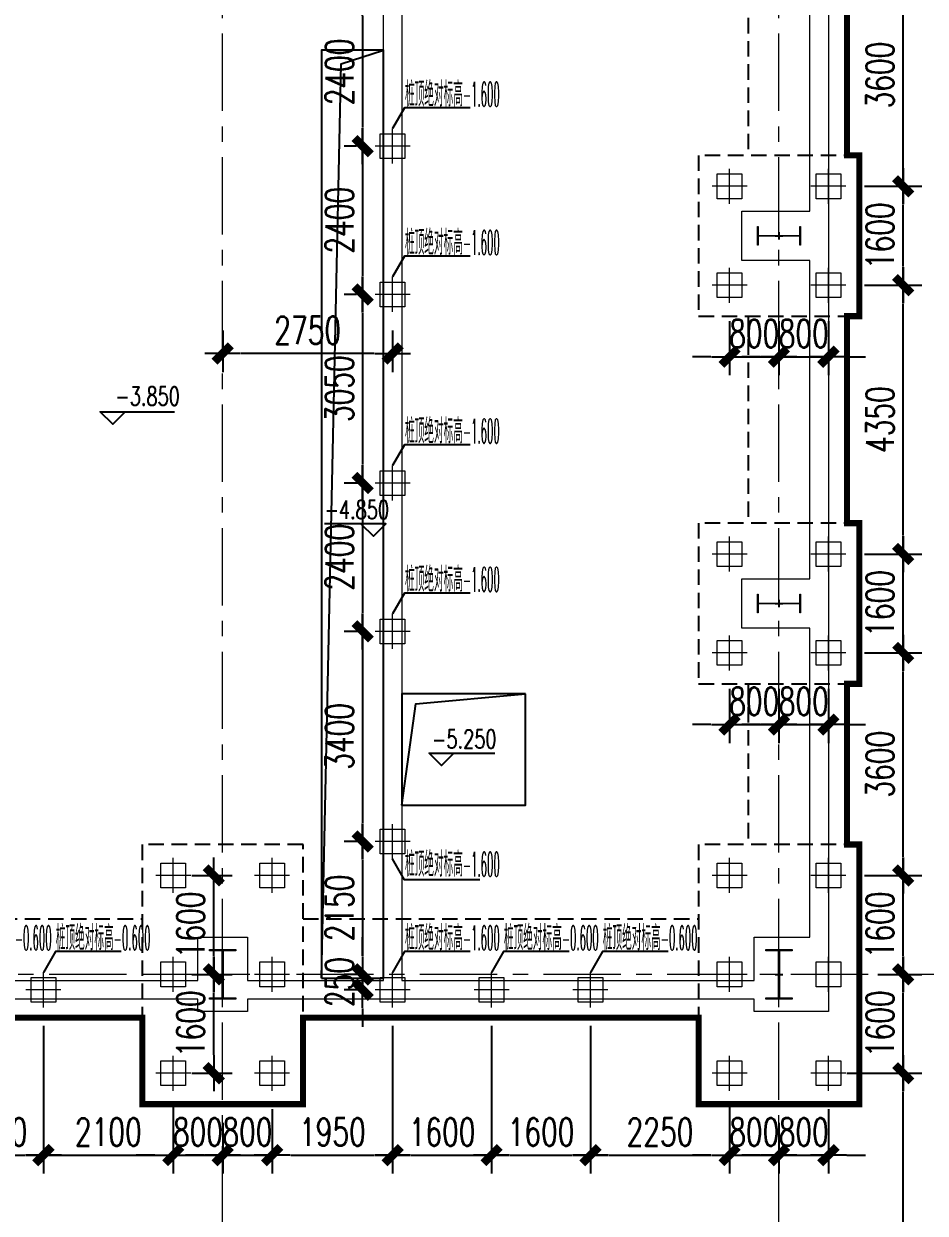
# Model space of a CAD drawing. Extents: x -1201378 to 2367219, y -619313 to 244905.
# Drawn here: x -695976 to -681393, y -205263 to -186019 of the extents above; entities that cross this region are included whole.
import ezdxf
from ezdxf.enums import TextEntityAlignment as Align

# ---------------------------------------------------------------- set-up
doc = ezdxf.new("R2010")
doc.units = 0
doc.header["$LTSCALE"] = 1000
doc.linetypes.add('CENTER', pattern=[2, 1.25, -0.25, 0.25, -0.25])
doc.linetypes.add('HIDDEN', pattern=[0.375, 0.25, -0.125])
doc.layers.get('0').update_dxf_attribs({"linetype": 'CONTINUOUS'})
doc.layers.get('Defpoints').update_dxf_attribs({"linetype": 'CONTINUOUS'})
for name, color, linetype in [('A-WINDOW', 140, 'CONTINUOUS'), ('S-BG', 131, 'CONTINUOUS'), ('S-CT1', 42, 'HIDDEN'), ('S-DIMZ', 115, 'CONTINUOUS'), ('S-DOTE1', 140, 'CENTER')]:
    doc.layers.add(name, color=color, linetype=linetype)
for name, color, linetype, lineweight in [('S-axis', 111, 'CONTINUOUS', 0), ('S-col', 2, 'CONTINUOUS', 0), ('S-ct', 2, 'CONTINUOUS', 0), ('S-dote', 5, 'CENTER', 0), ('S-zhuang', 1, 'CONTINUOUS', 0)]:
    doc.layers.add(name, color=color, linetype=linetype, lineweight=lineweight)
doc.styles.add('SS1', font='tj-romans1.shx', dxfattribs={"width": 0.7, "bigfont": 'tj-hztxt1.shx'})
doc.dimstyles.new('S-150-ARCHI', dxfattribs={"dimscale": 150, "dimtxt": 3, "dimasz": 2, "dimexe": 2, "dimexo": 2, "dimgap": 1, "dimtad": 1, "dimdec": 0, "dimzin": 0, "dimdsep": 46, "dimtxsty": 'SS1', "dimblk1": 'TT', "dimblk2": 'TT', "dimsah": 1, "dimcen": 1, "dimclrd": 256, "dimclre": 256, "dimclrt": 256, "dimadec": 0, "dimazin": 0, "dimtfac": 1, "dimtdec": 0, "dimtix": 1, "dimtmove": 2, "dimatfit": 0, "dimldrblk": 'TT', "dimfxl": 2, "dimtolj": 1, "dimtzin": 0, "dimarcsym": 0})

# ---------------------------------------------------------------- blocks, each defined once
blk = doc.blocks.new('w42343243')
at = {"layer": 'S-col'}
blk.add_lwpolyline([(-165069, 621020), (-164639, 621020), (-164639, 621002), (-164848, 621002), (-164848, 620238), (-164639, 620238), (-164639, 620220), (-165069, 620220), (-165069, 620238), (-164860, 620238), (-164860, 621002), (-165069, 621002)], close=True, dxfattribs=at)
blk = doc.blocks.new('42343')
at = {"layer": 'A-WINDOW'}
for p in [(27000, -17850), (36000, -17850)]:
    blk.add_blockref('w42343243', p, dxfattribs=at)
blk = doc.blocks.new('3#轴网')
at = {"layer": 'S-dote'}
for p, q in [((-92758.5, -363428.2), (-92758.5, -277944.2)), ((-83758.5, -363428.2), (-83758.5, -277944.2)), ((-78316.2, -301398.2), (-273210.6, -301398.2))]:
    blk.add_line(p, q, dxfattribs=at)
blk = doc.blocks.new('nt66')
at = {"layer": 'S-col'}
blk.add_lwpolyline([(-195790, 766820), (-195490, 766820), (-195490, 766808), (-195636, 766808), (-195636, 766132), (-195490, 766132), (-195490, 766120), (-195790, 766120), (-195790, 766132), (-195644, 766132), (-195644, 766808), (-195790, 766808)], close=True, dxfattribs=at)
blk = doc.blocks.new('FZ-400')
for p, q in [((0, -283), (0, 283)), ((-283, 0), (283, 0))]:
    blk.add_line(p, q)
blk.add_lwpolyline([(200, -200), (-200, -200), (-200, 200), (200, 200)], close=True)
blk = doc.blocks.new('TT')
blk.add_line((-0.969, 0), (0.969, 0))
at = {"const_width": 0.45}
blk.add_lwpolyline([(-0.442, -0.442), (0.442, 0.442)], dxfattribs=at)
blk = doc.blocks.new('*D1879')
at = {"layer": 'Defpoints', "color": 0, "transparency": 16777216}
for p in [(-697258, -201932), (-695658, -201932), (-695658, -204323)]:
    blk.add_point(p, dxfattribs=at)
at = {"layer": 'S-DIMZ', "lineweight": -2, "transparency": 16777216}
for p, q in [((-697258, -202232), (-697258, -204623)), ((-695658, -202232), (-695658, -204623)), ((-696958, -204323), (-695958, -204323))]:
    blk.add_line(p, q, dxfattribs=at)
at = {"layer": 'S-DIMZ', "lineweight": -2, "transparency": 16777216, "xscale": 300, "yscale": 300, "zscale": 300, "rotation": 180}
blk.add_blockref('TT', (-697258, -204323), dxfattribs=at)
at = {"layer": 'S-DIMZ', "lineweight": -2, "transparency": 16777216, "xscale": 300, "yscale": 300, "zscale": 300}
blk.add_blockref('TT', (-695658, -204323), dxfattribs=at)
at = {"layer": 'S-DIMZ', "transparency": 16777216, "insert": (-696458, -203948), "char_height": 450, "attachment_point": 5, "style": 'SS1'}
blk.add_mtext('\\A1;1600', dxfattribs=at)
blk = doc.blocks.new('*D1880')
at = {"layer": 'Defpoints', "color": 0, "transparency": 16777216}
for p in [(-695658, -201932), (-693558, -203198), (-693558, -204323)]:
    blk.add_point(p, dxfattribs=at)
at = {"layer": 'S-DIMZ', "lineweight": -2, "transparency": 16777216}
for p, q in [((-695658, -202232), (-695658, -204623)), ((-693558, -203498), (-693558, -204623)), ((-695358, -204323), (-693858, -204323))]:
    blk.add_line(p, q, dxfattribs=at)
at = {"layer": 'S-DIMZ', "lineweight": -2, "transparency": 16777216, "xscale": 300, "yscale": 300, "zscale": 300, "rotation": 180}
blk.add_blockref('TT', (-695658, -204323), dxfattribs=at)
at = {"layer": 'S-DIMZ', "lineweight": -2, "transparency": 16777216, "xscale": 300, "yscale": 300, "zscale": 300}
blk.add_blockref('TT', (-693558, -204323), dxfattribs=at)
at = {"layer": 'S-DIMZ', "transparency": 16777216, "insert": (-694608, -203948), "char_height": 450, "attachment_point": 5, "style": 'SS1'}
blk.add_mtext('\\A1;2100', dxfattribs=at)
blk = doc.blocks.new('*D1881')
at = {"layer": 'Defpoints', "color": 0, "transparency": 16777216}
for p in [(-693558, -203198), (-692758, -203498), (-692758, -204323)]:
    blk.add_point(p, dxfattribs=at)
at = {"layer": 'S-DIMZ', "lineweight": -2, "transparency": 16777216}
for p, q in [((-693558, -203498), (-693558, -204623)), ((-692758, -203798), (-692758, -204623)), ((-693858, -204323), (-694158, -204323)), ((-693558, -204323), (-692758, -204323)), ((-692458, -204323), (-692158, -204323))]:
    blk.add_line(p, q, dxfattribs=at)
at = {"layer": 'S-DIMZ', "lineweight": -2, "transparency": 16777216, "xscale": 300, "yscale": 300, "zscale": 300}
blk.add_blockref('TT', (-693558, -204323), dxfattribs=at)
at = {"layer": 'S-DIMZ', "lineweight": -2, "transparency": 16777216, "xscale": 300, "yscale": 300, "zscale": 300, "rotation": 180}
blk.add_blockref('TT', (-692758, -204323), dxfattribs=at)
at = {"layer": 'S-DIMZ', "transparency": 16777216, "insert": (-693158, -203948), "char_height": 450, "attachment_point": 5, "style": 'SS1'}
blk.add_mtext('\\A1;800', dxfattribs=at)
blk = doc.blocks.new('*D1882')
at = {"layer": 'Defpoints', "color": 0, "transparency": 16777216}
for p in [(-691958, -203281), (-692758, -203498), (-691958, -204323)]:
    blk.add_point(p, dxfattribs=at)
at = {"layer": 'S-DIMZ', "lineweight": -2, "transparency": 16777216}
for p, q in [((-691958, -203581), (-691958, -204623)), ((-692758, -203798), (-692758, -204623)), ((-693058, -204323), (-693358, -204323)), ((-692758, -204323), (-691958, -204323)), ((-691658, -204323), (-691358, -204323))]:
    blk.add_line(p, q, dxfattribs=at)
at = {"layer": 'S-DIMZ', "lineweight": -2, "transparency": 16777216, "xscale": 300, "yscale": 300, "zscale": 300}
blk.add_blockref('TT', (-692758, -204323), dxfattribs=at)
at = {"layer": 'S-DIMZ', "lineweight": -2, "transparency": 16777216, "xscale": 300, "yscale": 300, "zscale": 300, "rotation": 180}
blk.add_blockref('TT', (-691958, -204323), dxfattribs=at)
at = {"layer": 'S-DIMZ', "transparency": 16777216, "insert": (-692358, -203948), "char_height": 450, "attachment_point": 5, "style": 'SS1'}
blk.add_mtext('\\A1;800', dxfattribs=at)
blk = doc.blocks.new('*D1883')
at = {"layer": 'Defpoints', "color": 0, "transparency": 16777216}
for p in [(-690008, -201932), (-691958, -203281), (-690008, -204323)]:
    blk.add_point(p, dxfattribs=at)
at = {"layer": 'S-DIMZ', "lineweight": -2, "transparency": 16777216}
for p, q in [((-690008, -202232), (-690008, -204623)), ((-691958, -203581), (-691958, -204623)), ((-691658, -204323), (-690308, -204323))]:
    blk.add_line(p, q, dxfattribs=at)
at = {"layer": 'S-DIMZ', "lineweight": -2, "transparency": 16777216, "xscale": 300, "yscale": 300, "zscale": 300, "rotation": 180}
blk.add_blockref('TT', (-691958, -204323), dxfattribs=at)
at = {"layer": 'S-DIMZ', "lineweight": -2, "transparency": 16777216, "xscale": 300, "yscale": 300, "zscale": 300}
blk.add_blockref('TT', (-690008, -204323), dxfattribs=at)
at = {"layer": 'S-DIMZ', "transparency": 16777216, "insert": (-690983, -203948), "char_height": 450, "attachment_point": 5, "style": 'SS1'}
blk.add_mtext('\\A1;1950', dxfattribs=at)
blk = doc.blocks.new('*D1884')
at = {"layer": 'Defpoints', "color": 0, "transparency": 16777216}
for p in [(-690008, -201932), (-688408, -201932), (-688408, -204323)]:
    blk.add_point(p, dxfattribs=at)
at = {"layer": 'S-DIMZ', "lineweight": -2, "transparency": 16777216}
for p, q in [((-690008, -202232), (-690008, -204623)), ((-688408, -202232), (-688408, -204623)), ((-689708, -204323), (-688708, -204323))]:
    blk.add_line(p, q, dxfattribs=at)
at = {"layer": 'S-DIMZ', "lineweight": -2, "transparency": 16777216, "xscale": 300, "yscale": 300, "zscale": 300, "rotation": 180}
blk.add_blockref('TT', (-690008, -204323), dxfattribs=at)
at = {"layer": 'S-DIMZ', "lineweight": -2, "transparency": 16777216, "xscale": 300, "yscale": 300, "zscale": 300}
blk.add_blockref('TT', (-688408, -204323), dxfattribs=at)
at = {"layer": 'S-DIMZ', "transparency": 16777216, "insert": (-689208, -203948), "char_height": 450, "attachment_point": 5, "style": 'SS1'}
blk.add_mtext('\\A1;1600', dxfattribs=at)
blk = doc.blocks.new('*D1885')
at = {"layer": 'Defpoints', "color": 0, "transparency": 16777216}
for p in [(-688408, -201932), (-686808, -201932), (-686808, -204323)]:
    blk.add_point(p, dxfattribs=at)
at = {"layer": 'S-DIMZ', "lineweight": -2, "transparency": 16777216}
for p, q in [((-688408, -202232), (-688408, -204623)), ((-686808, -202232), (-686808, -204623)), ((-688108, -204323), (-687108, -204323))]:
    blk.add_line(p, q, dxfattribs=at)
at = {"layer": 'S-DIMZ', "lineweight": -2, "transparency": 16777216, "xscale": 300, "yscale": 300, "zscale": 300, "rotation": 180}
blk.add_blockref('TT', (-688408, -204323), dxfattribs=at)
at = {"layer": 'S-DIMZ', "lineweight": -2, "transparency": 16777216, "xscale": 300, "yscale": 300, "zscale": 300}
blk.add_blockref('TT', (-686808, -204323), dxfattribs=at)
at = {"layer": 'S-DIMZ', "transparency": 16777216, "insert": (-687608, -203948), "char_height": 450, "attachment_point": 5, "style": 'SS1'}
blk.add_mtext('\\A1;1600', dxfattribs=at)
blk = doc.blocks.new('*D1886')
at = {"layer": 'Defpoints', "color": 0, "transparency": 16777216}
for p in [(-686808, -201932), (-684558, -203198), (-684558, -204323)]:
    blk.add_point(p, dxfattribs=at)
at = {"layer": 'S-DIMZ', "lineweight": -2, "transparency": 16777216}
for p, q in [((-686808, -202232), (-686808, -204623)), ((-684558, -203498), (-684558, -204623)), ((-686508, -204323), (-684858, -204323))]:
    blk.add_line(p, q, dxfattribs=at)
at = {"layer": 'S-DIMZ', "lineweight": -2, "transparency": 16777216, "xscale": 300, "yscale": 300, "zscale": 300, "rotation": 180}
blk.add_blockref('TT', (-686808, -204323), dxfattribs=at)
at = {"layer": 'S-DIMZ', "lineweight": -2, "transparency": 16777216, "xscale": 300, "yscale": 300, "zscale": 300}
blk.add_blockref('TT', (-684558, -204323), dxfattribs=at)
at = {"layer": 'S-DIMZ', "transparency": 16777216, "insert": (-685683, -203948), "char_height": 450, "attachment_point": 5, "style": 'SS1'}
blk.add_mtext('\\A1;2250', dxfattribs=at)
blk = doc.blocks.new('*D1887')
at = {"layer": 'Defpoints', "color": 0, "transparency": 16777216}
for p in [(-684558, -203198), (-683758, -203498), (-683758, -204323)]:
    blk.add_point(p, dxfattribs=at)
at = {"layer": 'S-DIMZ', "lineweight": -2, "transparency": 16777216}
for p, q in [((-684558, -203498), (-684558, -204623)), ((-683758, -203798), (-683758, -204623)), ((-684858, -204323), (-685158, -204323)), ((-684558, -204323), (-683758, -204323)), ((-683458, -204323), (-683158, -204323))]:
    blk.add_line(p, q, dxfattribs=at)
at = {"layer": 'S-DIMZ', "lineweight": -2, "transparency": 16777216, "xscale": 300, "yscale": 300, "zscale": 300}
blk.add_blockref('TT', (-684558, -204323), dxfattribs=at)
at = {"layer": 'S-DIMZ', "lineweight": -2, "transparency": 16777216, "xscale": 300, "yscale": 300, "zscale": 300, "rotation": 180}
blk.add_blockref('TT', (-683758, -204323), dxfattribs=at)
at = {"layer": 'S-DIMZ', "transparency": 16777216, "insert": (-684158, -203948), "char_height": 450, "attachment_point": 5, "style": 'SS1'}
blk.add_mtext('\\A1;800', dxfattribs=at)
blk = doc.blocks.new('*D1888')
at = {"layer": 'Defpoints', "color": 0, "transparency": 16777216}
for p in [(-682958, -203281), (-683758, -203498), (-682958, -204323)]:
    blk.add_point(p, dxfattribs=at)
at = {"layer": 'S-DIMZ', "lineweight": -2, "transparency": 16777216}
for p, q in [((-682958, -203581), (-682958, -204623)), ((-683758, -203798), (-683758, -204623)), ((-684058, -204323), (-684358, -204323)), ((-683758, -204323), (-682958, -204323)), ((-682658, -204323), (-682358, -204323))]:
    blk.add_line(p, q, dxfattribs=at)
at = {"layer": 'S-DIMZ', "lineweight": -2, "transparency": 16777216, "xscale": 300, "yscale": 300, "zscale": 300}
blk.add_blockref('TT', (-683758, -204323), dxfattribs=at)
at = {"layer": 'S-DIMZ', "lineweight": -2, "transparency": 16777216, "xscale": 300, "yscale": 300, "zscale": 300, "rotation": 180}
blk.add_blockref('TT', (-682958, -204323), dxfattribs=at)
at = {"layer": 'S-DIMZ', "transparency": 16777216, "insert": (-683358, -203948), "char_height": 450, "attachment_point": 5, "style": 'SS1'}
blk.add_mtext('\\A1;800', dxfattribs=at)
blk = doc.blocks.new('*D1914')
at = {"layer": 'Defpoints', "color": 0, "transparency": 16777216}
for p in [(-682958, -202998), (-681749, -202998), (-682958, -209898)]:
    blk.add_point(p, dxfattribs=at)
at = {"layer": 'S-DIMZ', "lineweight": -2, "transparency": 16777216}
for p, q in [((-682658, -202998), (-681449, -202998)), ((-681749, -209598), (-681749, -203298)), ((-682658, -209898), (-681449, -209898))]:
    blk.add_line(p, q, dxfattribs=at)
at = {"layer": 'S-DIMZ', "lineweight": -2, "transparency": 16777216, "xscale": 300, "yscale": 300, "zscale": 300}
for p, rotation in [((-681749, -202998), 90), ((-681749, -209898), 270)]:
    blk.add_blockref('TT', p, dxfattribs=dict(at, rotation=rotation))
at = {"layer": 'S-DIMZ', "transparency": 16777216, "insert": (-682124, -206448), "char_height": 450, "attachment_point": 5, "rotation": 90, "style": 'SS1'}
blk.add_mtext('\\A1;6900', dxfattribs=at)
blk = doc.blocks.new('*D1915')
at = {"layer": 'Defpoints', "color": 0, "transparency": 16777216}
for p in [(-682458, -201398), (-681749, -201398), (-682958, -202998)]:
    blk.add_point(p, dxfattribs=at)
at = {"layer": 'S-DIMZ', "lineweight": -2, "transparency": 16777216}
for p, q in [((-682158, -201398), (-681449, -201398)), ((-681749, -202698), (-681749, -201698)), ((-682658, -202998), (-681449, -202998))]:
    blk.add_line(p, q, dxfattribs=at)
at = {"layer": 'S-DIMZ', "lineweight": -2, "transparency": 16777216, "xscale": 300, "yscale": 300, "zscale": 300}
for p, rotation in [((-681749, -201398), 90), ((-681749, -202998), 270)]:
    blk.add_blockref('TT', p, dxfattribs=dict(at, rotation=rotation))
at = {"layer": 'S-DIMZ', "transparency": 16777216, "insert": (-682124, -202198), "char_height": 450, "attachment_point": 5, "rotation": 90, "style": 'SS1'}
blk.add_mtext('\\A1;1600', dxfattribs=at)
blk = doc.blocks.new('*D1916')
at = {"layer": 'Defpoints', "color": 0, "transparency": 16777216}
for p in [(-682676, -199798), (-681749, -199798), (-682458, -201398)]:
    blk.add_point(p, dxfattribs=at)
at = {"layer": 'S-DIMZ', "lineweight": -2, "transparency": 16777216}
for p, q in [((-682376, -199798), (-681449, -199798)), ((-681749, -201098), (-681749, -200098)), ((-682158, -201398), (-681449, -201398))]:
    blk.add_line(p, q, dxfattribs=at)
at = {"layer": 'S-DIMZ', "lineweight": -2, "transparency": 16777216, "xscale": 300, "yscale": 300, "zscale": 300}
for p, rotation in [((-681749, -199798), 90), ((-681749, -201398), 270)]:
    blk.add_blockref('TT', p, dxfattribs=dict(at, rotation=rotation))
at = {"layer": 'S-DIMZ', "transparency": 16777216, "insert": (-682124, -200598), "char_height": 450, "attachment_point": 5, "rotation": 90, "style": 'SS1'}
blk.add_mtext('\\A1;1600', dxfattribs=at)
blk = doc.blocks.new('*D1917')
at = {"layer": 'Defpoints', "color": 0, "transparency": 16777216}
for p in [(-682675, -196198), (-681749, -196198), (-682676, -199798)]:
    blk.add_point(p, dxfattribs=at)
at = {"layer": 'S-DIMZ', "lineweight": -2, "transparency": 16777216}
for p, q in [((-682375, -196198), (-681449, -196198)), ((-681749, -199498), (-681749, -196498)), ((-682376, -199798), (-681449, -199798))]:
    blk.add_line(p, q, dxfattribs=at)
at = {"layer": 'S-DIMZ', "lineweight": -2, "transparency": 16777216, "xscale": 300, "yscale": 300, "zscale": 300}
for p, rotation in [((-681749, -196198), 90), ((-681749, -199798), 270)]:
    blk.add_blockref('TT', p, dxfattribs=dict(at, rotation=rotation))
at = {"layer": 'S-DIMZ', "transparency": 16777216, "insert": (-682124, -197998), "char_height": 450, "attachment_point": 5, "rotation": 90, "style": 'SS1'}
blk.add_mtext('\\A1;3600', dxfattribs=at)
blk = doc.blocks.new('*D1918')
at = {"layer": 'Defpoints', "color": 0, "transparency": 16777216}
for p in [(-682675, -194598), (-681749, -194598), (-682675, -196198)]:
    blk.add_point(p, dxfattribs=at)
at = {"layer": 'S-DIMZ', "lineweight": -2, "transparency": 16777216}
for p, q in [((-682375, -194598), (-681449, -194598)), ((-681749, -195898), (-681749, -194898)), ((-682375, -196198), (-681449, -196198))]:
    blk.add_line(p, q, dxfattribs=at)
at = {"layer": 'S-DIMZ', "lineweight": -2, "transparency": 16777216, "xscale": 300, "yscale": 300, "zscale": 300}
for p, rotation in [((-681749, -194598), 90), ((-681749, -196198), 270)]:
    blk.add_blockref('TT', p, dxfattribs=dict(at, rotation=rotation))
at = {"layer": 'S-DIMZ', "transparency": 16777216, "insert": (-682124, -195398), "char_height": 450, "attachment_point": 5, "rotation": 90, "style": 'SS1'}
blk.add_mtext('\\A1;1600', dxfattribs=at)
blk = doc.blocks.new('*D1919')
at = {"layer": 'Defpoints', "color": 0, "transparency": 16777216}
for p in [(-682675, -190248), (-681749, -190248), (-682675, -194598)]:
    blk.add_point(p, dxfattribs=at)
at = {"layer": 'S-DIMZ', "lineweight": -2, "transparency": 16777216}
for p, q in [((-682375, -190248), (-681449, -190248)), ((-681749, -194298), (-681749, -190548)), ((-682375, -194598), (-681449, -194598))]:
    blk.add_line(p, q, dxfattribs=at)
at = {"layer": 'S-DIMZ', "lineweight": -2, "transparency": 16777216, "xscale": 300, "yscale": 300, "zscale": 300}
for p, rotation in [((-681749, -190248), 90), ((-681749, -194598), 270)]:
    blk.add_blockref('TT', p, dxfattribs=dict(at, rotation=rotation))
at = {"layer": 'S-DIMZ', "transparency": 16777216, "insert": (-682124, -192423), "char_height": 450, "attachment_point": 5, "rotation": 90, "style": 'SS1'}
blk.add_mtext('\\A1;4350', dxfattribs=at)
blk = doc.blocks.new('*D1920')
at = {"layer": 'Defpoints', "color": 0, "transparency": 16777216}
for p in [(-682675, -188648), (-681749, -188648), (-682675, -190248)]:
    blk.add_point(p, dxfattribs=at)
at = {"layer": 'S-DIMZ', "lineweight": -2, "transparency": 16777216}
for p, q in [((-682375, -188648), (-681449, -188648)), ((-681749, -189948), (-681749, -188948)), ((-682375, -190248), (-681449, -190248))]:
    blk.add_line(p, q, dxfattribs=at)
at = {"layer": 'S-DIMZ', "lineweight": -2, "transparency": 16777216, "xscale": 300, "yscale": 300, "zscale": 300}
for p, rotation in [((-681749, -188648), 90), ((-681749, -190248), 270)]:
    blk.add_blockref('TT', p, dxfattribs=dict(at, rotation=rotation))
at = {"layer": 'S-DIMZ', "transparency": 16777216, "insert": (-682124, -189448), "char_height": 450, "attachment_point": 5, "rotation": 90, "style": 'SS1'}
blk.add_mtext('\\A1;1600', dxfattribs=at)
blk = doc.blocks.new('*D1921')
at = {"layer": 'Defpoints', "color": 0, "transparency": 16777216}
for p in [(-682675, -185048), (-681749, -185048), (-682675, -188648)]:
    blk.add_point(p, dxfattribs=at)
at = {"layer": 'S-DIMZ', "lineweight": -2, "transparency": 16777216}
for p, q in [((-682375, -185048), (-681449, -185048)), ((-681749, -188348), (-681749, -185348)), ((-682375, -188648), (-681449, -188648))]:
    blk.add_line(p, q, dxfattribs=at)
at = {"layer": 'S-DIMZ', "lineweight": -2, "transparency": 16777216, "xscale": 300, "yscale": 300, "zscale": 300}
for p, rotation in [((-681749, -185048), 90), ((-681749, -188648), 270)]:
    blk.add_blockref('TT', p, dxfattribs=dict(at, rotation=rotation))
at = {"layer": 'S-DIMZ', "transparency": 16777216, "insert": (-682124, -186848), "char_height": 450, "attachment_point": 5, "rotation": 90, "style": 'SS1'}
blk.add_mtext('\\A1;3600', dxfattribs=at)
blk = doc.blocks.new('*D1926')
at = {"layer": 'Defpoints', "color": 0, "transparency": 16777216}
for p in [(-690291, -185598), (-690494, -187998), (-690291, -187998)]:
    blk.add_point(p, dxfattribs=at)
at = {"layer": 'S-DIMZ', "lineweight": -2, "transparency": 16777216}
for p, q in [((-690591, -185598), (-690794, -185598)), ((-690494, -185898), (-690494, -187698)), ((-690591, -187998), (-690794, -187998))]:
    blk.add_line(p, q, dxfattribs=at)
at = {"layer": 'S-DIMZ', "lineweight": -2, "transparency": 16777216, "xscale": 300, "yscale": 300, "zscale": 300}
for p, rotation in [((-690494, -185598), 90), ((-690494, -187998), 270)]:
    blk.add_blockref('TT', p, dxfattribs=dict(at, rotation=rotation))
at = {"layer": 'S-DIMZ', "transparency": 16777216, "insert": (-690869, -186798), "char_height": 450, "attachment_point": 5, "rotation": 90, "style": 'SS1'}
blk.add_mtext('\\A1;2400', dxfattribs=at)
blk = doc.blocks.new('*D1927')
at = {"layer": 'Defpoints', "color": 0, "transparency": 16777216}
for p in [(-690291, -187998), (-690494, -190398), (-690291, -190398)]:
    blk.add_point(p, dxfattribs=at)
at = {"layer": 'S-DIMZ', "lineweight": -2, "transparency": 16777216}
for p, q in [((-690591, -187998), (-690794, -187998)), ((-690494, -188298), (-690494, -190098)), ((-690591, -190398), (-690794, -190398))]:
    blk.add_line(p, q, dxfattribs=at)
at = {"layer": 'S-DIMZ', "lineweight": -2, "transparency": 16777216, "xscale": 300, "yscale": 300, "zscale": 300}
for p, rotation in [((-690494, -187998), 90), ((-690494, -190398), 270)]:
    blk.add_blockref('TT', p, dxfattribs=dict(at, rotation=rotation))
at = {"layer": 'S-DIMZ', "transparency": 16777216, "insert": (-690869, -189198), "char_height": 450, "attachment_point": 5, "rotation": 90, "style": 'SS1'}
blk.add_mtext('\\A1;2400', dxfattribs=at)
blk = doc.blocks.new('*D1928')
at = {"layer": 'Defpoints', "color": 0, "transparency": 16777216}
for p in [(-690291, -190399), (-690494, -193449), (-690208, -193449)]:
    blk.add_point(p, dxfattribs=at)
at = {"layer": 'S-DIMZ', "lineweight": -2, "transparency": 16777216}
for p, q in [((-690591, -190399), (-690794, -190399)), ((-690494, -190699), (-690494, -193149)), ((-690508, -193449), (-690794, -193449))]:
    blk.add_line(p, q, dxfattribs=at)
at = {"layer": 'S-DIMZ', "lineweight": -2, "transparency": 16777216, "xscale": 300, "yscale": 300, "zscale": 300}
for p, rotation in [((-690494, -190399), 90), ((-690494, -193449), 270)]:
    blk.add_blockref('TT', p, dxfattribs=dict(at, rotation=rotation))
at = {"layer": 'S-DIMZ', "transparency": 16777216, "insert": (-690869, -191924), "char_height": 450, "attachment_point": 5, "rotation": 90, "style": 'SS1'}
blk.add_mtext('\\A1;3050', dxfattribs=at)
blk = doc.blocks.new('*D1929')
at = {"layer": 'Defpoints', "color": 0, "transparency": 16777216}
for p in [(-690208, -193449), (-690494, -195849), (-690158, -195849)]:
    blk.add_point(p, dxfattribs=at)
at = {"layer": 'S-DIMZ', "lineweight": -2, "transparency": 16777216}
for p, q in [((-690508, -193449), (-690794, -193449)), ((-690494, -193749), (-690494, -195549)), ((-690458, -195849), (-690794, -195849))]:
    blk.add_line(p, q, dxfattribs=at)
at = {"layer": 'S-DIMZ', "lineweight": -2, "transparency": 16777216, "xscale": 300, "yscale": 300, "zscale": 300}
for p, rotation in [((-690494, -193449), 90), ((-690494, -195849), 270)]:
    blk.add_blockref('TT', p, dxfattribs=dict(at, rotation=rotation))
at = {"layer": 'S-DIMZ', "transparency": 16777216, "insert": (-690869, -194649), "char_height": 450, "attachment_point": 5, "rotation": 90, "style": 'SS1'}
blk.add_mtext('\\A1;2400', dxfattribs=at)
blk = doc.blocks.new('*D1930')
at = {"layer": 'Defpoints', "color": 0, "transparency": 16777216}
for p in [(-690158, -195849), (-690494, -199249), (-690158, -199249)]:
    blk.add_point(p, dxfattribs=at)
at = {"layer": 'S-DIMZ', "lineweight": -2, "transparency": 16777216}
for p, q in [((-690458, -195849), (-690794, -195849)), ((-690494, -196149), (-690494, -198949)), ((-690458, -199249), (-690794, -199249))]:
    blk.add_line(p, q, dxfattribs=at)
at = {"layer": 'S-DIMZ', "lineweight": -2, "transparency": 16777216, "xscale": 300, "yscale": 300, "zscale": 300}
for p, rotation in [((-690494, -195849), 90), ((-690494, -199249), 270)]:
    blk.add_blockref('TT', p, dxfattribs=dict(at, rotation=rotation))
at = {"layer": 'S-DIMZ', "transparency": 16777216, "insert": (-690869, -197549), "char_height": 450, "attachment_point": 5, "rotation": 90, "style": 'SS1'}
blk.add_mtext('\\A1;3400', dxfattribs=at)
blk = doc.blocks.new('*D1931')
at = {"layer": 'Defpoints', "color": 0, "transparency": 16777216}
for p in [(-690158, -199249), (-690494, -201399), (-690158, -201399)]:
    blk.add_point(p, dxfattribs=at)
at = {"layer": 'S-DIMZ', "lineweight": -2, "transparency": 16777216}
for p, q in [((-690458, -199249), (-690794, -199249)), ((-690494, -199549), (-690494, -201099)), ((-690458, -201399), (-690794, -201399))]:
    blk.add_line(p, q, dxfattribs=at)
at = {"layer": 'S-DIMZ', "lineweight": -2, "transparency": 16777216, "xscale": 300, "yscale": 300, "zscale": 300}
for p, rotation in [((-690494, -199249), 90), ((-690494, -201399), 270)]:
    blk.add_blockref('TT', p, dxfattribs=dict(at, rotation=rotation))
at = {"layer": 'S-DIMZ', "transparency": 16777216, "insert": (-690869, -200324), "char_height": 450, "attachment_point": 5, "rotation": 90, "style": 'SS1'}
blk.add_mtext('\\A1;2150', dxfattribs=at)
blk = doc.blocks.new('*D1932')
at = {"layer": 'Defpoints', "color": 0, "transparency": 16777216}
for p in [(-690158, -201399), (-690494, -201649), (-690158, -201649)]:
    blk.add_point(p, dxfattribs=at)
at = {"layer": 'S-DIMZ', "lineweight": -2, "transparency": 16777216}
for p, q in [((-690494, -201099), (-690494, -200799)), ((-690458, -201399), (-690794, -201399)), ((-690494, -201399), (-690494, -201649)), ((-690458, -201649), (-690794, -201649)), ((-690494, -201949), (-690494, -202249))]:
    blk.add_line(p, q, dxfattribs=at)
at = {"layer": 'S-DIMZ', "lineweight": -2, "transparency": 16777216, "xscale": 300, "yscale": 300, "zscale": 300}
for p, rotation in [((-690494, -201399), 270), ((-690494, -201649), 90)]:
    blk.add_blockref('TT', p, dxfattribs=dict(at, rotation=rotation))
at = {"layer": 'S-DIMZ', "transparency": 16777216, "insert": (-690869, -201524), "char_height": 450, "attachment_point": 5, "rotation": 90, "style": 'SS1'}
blk.add_mtext('\\A1;250', dxfattribs=at)
blk = doc.blocks.new('*D1933')
at = {"layer": 'Defpoints', "color": 0, "transparency": 16777216}
for p in [(-692758, -190681), (-690008, -190681), (-692758, -191354)]:
    blk.add_point(p, dxfattribs=at)
at = {"layer": 'S-DIMZ', "lineweight": -2, "transparency": 16777216}
for p, q in [((-692758, -190981), (-692758, -191654)), ((-690008, -190981), (-690008, -191654)), ((-690308, -191354), (-692458, -191354))]:
    blk.add_line(p, q, dxfattribs=at)
at = {"layer": 'S-DIMZ', "lineweight": -2, "transparency": 16777216, "xscale": 300, "yscale": 300, "zscale": 300, "rotation": 180}
blk.add_blockref('TT', (-692758, -191354), dxfattribs=at)
at = {"layer": 'S-DIMZ', "lineweight": -2, "transparency": 16777216, "xscale": 300, "yscale": 300, "zscale": 300}
blk.add_blockref('TT', (-690008, -191354), dxfattribs=at)
at = {"layer": 'S-DIMZ', "transparency": 16777216, "insert": (-691383, -190979), "char_height": 450, "attachment_point": 5, "style": 'SS1'}
blk.add_mtext('\\A1;2750', dxfattribs=at)
blk = doc.blocks.new('*D1934')
at = {"layer": 'Defpoints', "color": 0, "transparency": 16777216}
for p in [(-693558, -201398), (-692902, -201398), (-693558, -202998)]:
    blk.add_point(p, dxfattribs=at)
at = {"layer": 'S-DIMZ', "lineweight": -2, "transparency": 16777216}
for p, q in [((-693258, -201398), (-692602, -201398)), ((-692902, -202698), (-692902, -201698)), ((-693258, -202998), (-692602, -202998))]:
    blk.add_line(p, q, dxfattribs=at)
at = {"layer": 'S-DIMZ', "lineweight": -2, "transparency": 16777216, "xscale": 300, "yscale": 300, "zscale": 300}
for p, rotation in [((-692902, -201398), 90), ((-692902, -202998), 270)]:
    blk.add_blockref('TT', p, dxfattribs=dict(at, rotation=rotation))
at = {"layer": 'S-DIMZ', "transparency": 16777216, "insert": (-693277, -202198), "char_height": 450, "attachment_point": 5, "rotation": 90, "style": 'SS1'}
blk.add_mtext('\\A1;1600', dxfattribs=at)
blk = doc.blocks.new('*D1935')
at = {"layer": 'Defpoints', "color": 0, "transparency": 16777216}
for p in [(-693558, -199798), (-692902, -199798), (-693558, -201398)]:
    blk.add_point(p, dxfattribs=at)
at = {"layer": 'S-DIMZ', "lineweight": -2, "transparency": 16777216}
for p, q in [((-693258, -199798), (-692602, -199798)), ((-692902, -201098), (-692902, -200098)), ((-693258, -201398), (-692602, -201398))]:
    blk.add_line(p, q, dxfattribs=at)
at = {"layer": 'S-DIMZ', "lineweight": -2, "transparency": 16777216, "xscale": 300, "yscale": 300, "zscale": 300}
for p, rotation in [((-692902, -199798), 90), ((-692902, -201398), 270)]:
    blk.add_blockref('TT', p, dxfattribs=dict(at, rotation=rotation))
at = {"layer": 'S-DIMZ', "transparency": 16777216, "insert": (-693277, -200598), "char_height": 450, "attachment_point": 5, "rotation": 90, "style": 'SS1'}
blk.add_mtext('\\A1;1600', dxfattribs=at)
blk = doc.blocks.new('*D1938')
at = {"layer": 'Defpoints', "color": 0, "transparency": 16777216}
for p in [(-684558, -190531), (-683758, -190531), (-683758, -191406)]:
    blk.add_point(p, dxfattribs=at)
at = {"layer": 'S-DIMZ', "lineweight": -2, "transparency": 16777216}
for p, q in [((-684558, -190831), (-684558, -191706)), ((-683758, -190831), (-683758, -191706)), ((-684858, -191406), (-685158, -191406)), ((-684558, -191406), (-683758, -191406)), ((-683458, -191406), (-683158, -191406))]:
    blk.add_line(p, q, dxfattribs=at)
at = {"layer": 'S-DIMZ', "lineweight": -2, "transparency": 16777216, "xscale": 300, "yscale": 300, "zscale": 300}
blk.add_blockref('TT', (-684558, -191406), dxfattribs=at)
at = {"layer": 'S-DIMZ', "lineweight": -2, "transparency": 16777216, "xscale": 300, "yscale": 300, "zscale": 300, "rotation": 180}
blk.add_blockref('TT', (-683758, -191406), dxfattribs=at)
at = {"layer": 'S-DIMZ', "transparency": 16777216, "insert": (-684158, -191031), "char_height": 450, "attachment_point": 5, "style": 'SS1'}
blk.add_mtext('\\A1;800', dxfattribs=at)
blk = doc.blocks.new('*D1939')
at = {"layer": 'Defpoints', "color": 0, "transparency": 16777216}
for p in [(-683758, -190531), (-682958, -190531), (-682958, -191406)]:
    blk.add_point(p, dxfattribs=at)
at = {"layer": 'S-DIMZ', "lineweight": -2, "transparency": 16777216}
for p, q in [((-683758, -190831), (-683758, -191706)), ((-682958, -190831), (-682958, -191706)), ((-684058, -191406), (-684358, -191406)), ((-683758, -191406), (-682958, -191406)), ((-682658, -191406), (-682358, -191406))]:
    blk.add_line(p, q, dxfattribs=at)
at = {"layer": 'S-DIMZ', "lineweight": -2, "transparency": 16777216, "xscale": 300, "yscale": 300, "zscale": 300}
blk.add_blockref('TT', (-683758, -191406), dxfattribs=at)
at = {"layer": 'S-DIMZ', "lineweight": -2, "transparency": 16777216, "xscale": 300, "yscale": 300, "zscale": 300, "rotation": 180}
blk.add_blockref('TT', (-682958, -191406), dxfattribs=at)
at = {"layer": 'S-DIMZ', "transparency": 16777216, "insert": (-683358, -191031), "char_height": 450, "attachment_point": 5, "style": 'SS1'}
blk.add_mtext('\\A1;800', dxfattribs=at)
blk = doc.blocks.new('*D1940')
at = {"layer": 'Defpoints', "color": 0, "transparency": 16777216}
for p in [(-684558, -196481), (-683758, -196481), (-683758, -197356)]:
    blk.add_point(p, dxfattribs=at)
at = {"layer": 'S-DIMZ', "lineweight": -2, "transparency": 16777216}
for p, q in [((-684558, -196781), (-684558, -197656)), ((-683758, -196781), (-683758, -197656)), ((-684858, -197356), (-685158, -197356)), ((-684558, -197356), (-683758, -197356)), ((-683458, -197356), (-683158, -197356))]:
    blk.add_line(p, q, dxfattribs=at)
at = {"layer": 'S-DIMZ', "lineweight": -2, "transparency": 16777216, "xscale": 300, "yscale": 300, "zscale": 300}
blk.add_blockref('TT', (-684558, -197356), dxfattribs=at)
at = {"layer": 'S-DIMZ', "lineweight": -2, "transparency": 16777216, "xscale": 300, "yscale": 300, "zscale": 300, "rotation": 180}
blk.add_blockref('TT', (-683758, -197356), dxfattribs=at)
at = {"layer": 'S-DIMZ', "transparency": 16777216, "insert": (-684158, -196981), "char_height": 450, "attachment_point": 5, "style": 'SS1'}
blk.add_mtext('\\A1;800', dxfattribs=at)
blk = doc.blocks.new('*D1941')
at = {"layer": 'Defpoints', "color": 0, "transparency": 16777216}
for p in [(-683758, -196481), (-682958, -196481), (-682958, -197356)]:
    blk.add_point(p, dxfattribs=at)
at = {"layer": 'S-DIMZ', "lineweight": -2, "transparency": 16777216}
for p, q in [((-683758, -196781), (-683758, -197656)), ((-682958, -196781), (-682958, -197656)), ((-684058, -197356), (-684358, -197356)), ((-683758, -197356), (-682958, -197356)), ((-682658, -197356), (-682358, -197356))]:
    blk.add_line(p, q, dxfattribs=at)
at = {"layer": 'S-DIMZ', "lineweight": -2, "transparency": 16777216, "xscale": 300, "yscale": 300, "zscale": 300}
blk.add_blockref('TT', (-683758, -197356), dxfattribs=at)
at = {"layer": 'S-DIMZ', "lineweight": -2, "transparency": 16777216, "xscale": 300, "yscale": 300, "zscale": 300, "rotation": 180}
blk.add_blockref('TT', (-682958, -197356), dxfattribs=at)
at = {"layer": 'S-DIMZ', "transparency": 16777216, "insert": (-683358, -196981), "char_height": 450, "attachment_point": 5, "style": 'SS1'}
blk.add_mtext('\\A1;800', dxfattribs=at)

msp = doc.modelspace()

# ---------------------------------------------------------------- linework, layer by layer
at = {"layer": 'S-BG'}
for points in [[(-691158.5, -201459.1), (-690158.5, -201459.1), (-690158.5, -186448.2), (-691158.5, -186448.2)], [(-687858.5, -196859.1), (-689858.5, -196859.1), (-689858.5, -198659.1), (-687858.5, -198659.1)]]:
    msp.add_lwpolyline(points, close=True, dxfattribs=at)
for points in [[(-691158.5, -201459.1), (-690840.5, -186665.9), (-690158.5, -186448.2)], [(-688752, -187378.6), (-689814.1, -187378.6), (-690008.5, -187715.4)], [(-688752, -189778.6), (-689814.1, -189778.6), (-690008.5, -190115.4)], [(-694337.6, -192298.2), (-694537.6, -192498.2), (-694737.6, -192298.2), (-693537.6, -192298.2)], [(-688752, -192829.3), (-689814.1, -192829.3), (-690008.5, -193166.2)], [(-690520.3, -194109.6), (-690320.3, -194309.6), (-690120.3, -194109.6), (-691109, -194109.6)], [(-688752, -195229.3), (-689814.1, -195229.3), (-690008.5, -195566.2)], [(-689858.5, -198659.1), (-689634.3, -197019.1), (-687858.5, -196859.1)], [(-689017, -197821.1), (-689217, -198021.1), (-689417, -197821.1), (-688356.8, -197821.1)], [(-688596.6, -199868.8), (-689814.1, -199868.8), (-690008.5, -199531.9)], [(-694402, -201029.2), (-695464.1, -201029.2), (-695658.5, -201366.1)], [(-688752, -201029.2), (-689814.1, -201029.2), (-690008.5, -201366.1)], [(-687152, -201029.2), (-688214.1, -201029.2), (-688408.5, -201366.1)], [(-685552, -201029.2), (-686614.1, -201029.2), (-686808.5, -201366.1)]]:
    msp.add_lwpolyline(points, dxfattribs=at)
at = {"layer": 'S-col'}
for points in [[(-702158.5, -200798.2), (-702158.5, -184048.3), (-702158.5, -182848.3), (-701358.5, -182848.3), (-701358.5, -183048.3), (-693158.5, -183048.3), (-693158.5, -182848.3), (-692358.5, -182848.3), (-692358.5, -183048.3), (-684158.5, -183048.3), (-684158.5, -182848.3), (-682958.5, -182848.3), (-682958.5, -201998.2), (-684158.5, -201998.2), (-684158.5, -201799.1), (-692358.5, -201799.1), (-692358.5, -201998.2), (-693158.5, -201998.2), (-693158.5, -201799.1), (-701358.5, -201799.1), (-701358.5, -201998.2), (-702158.5, -201998.2), (-702158.5, -200798.2)], [(-701358.5, -183348.3), (-701358.5, -184048.3), (-701858.5, -184048.3), (-701858.5, -200798.2), (-701358.5, -200798.2), (-701358.5, -201499.1), (-693158.5, -201499.1), (-693158.5, -200798.2), (-692358.5, -200798.2), (-692358.5, -201499.1), (-690158.5, -201499.1), (-690158.5, -183348.3), (-692358.5, -183348.3), (-692358.5, -184048.3), (-693158.5, -184048.3), (-693158.5, -183348.3), (-701358.5, -183348.3)]]:
    msp.add_lwpolyline(points, dxfattribs=at)
msp.add_lwpolyline([(-689858.5, -183348.3), (-689858.5, -201499.1), (-684158.5, -201499.1), (-684158.5, -200798.2), (-683258.5, -200798.2), (-683258.5, -195798), (-684358.5, -195798), (-684358.5, -194998), (-683258.5, -194998), (-683258.5, -189848), (-684358.5, -189848), (-684358.5, -189048), (-683258.5, -189048), (-683258.5, -184048.3), (-684158.5, -184048.3), (-684158.5, -183348.3)], close=True, dxfattribs=at)
at = {"layer": 'S-ct', "const_width": 100}
msp.add_lwpolyline([(-702458.5, -185548.2), (-702458.5, -199298.2), (-703058.5, -199298.2), (-703058.5, -203498.2), (-700458.5, -203498.2), (-700458.5, -202099.1), (-694058.5, -202099.1), (-694058.5, -203498.2), (-691458.5, -203498.2), (-691458.5, -202099.1), (-685058.5, -202099.1), (-685058.5, -203498.2), (-682458.5, -203498.2), (-682458.5, -199298.2), (-682658.5, -199298.2), (-682658.5, -196698.2), (-682458.3, -196698.2), (-682458.3, -194098.2), (-682658.5, -194098.2), (-682658.5, -190748.2), (-682458.3, -190748.2), (-682458.3, -188148.2), (-682658.5, -188148.2), (-682658.5, -185548.2)], dxfattribs=at)
at = {"layer": 'S-CT1'}
for p, q in [((-684258.5, -185548.2), (-684258.5, -188148.2)), ((-684258.5, -190748.2), (-684258.5, -194098.2)), ((-684258.5, -196698.2), (-684258.5, -199298.2)), ((-700458.5, -200498.1), (-694058.5, -200498.5)), ((-691458.5, -200498.7), (-685058.5, -200499.1))]:
    msp.add_line(p, q, dxfattribs=at)
for points in [[(-682458.3, -190748.2), (-682458.3, -188148.2), (-685058.3, -188148.2), (-685058.3, -190748.2)], [(-682458.3, -196698.2), (-682458.3, -194098.2), (-685058.3, -194098.2), (-685058.3, -196698.2)], [(-691458.5, -203498.2), (-691458.5, -199298.2), (-694058.5, -199298.2), (-694058.5, -203498.2)], [(-682458.5, -203498.2), (-682458.5, -199298.2), (-685058.5, -199298.2), (-685058.5, -203498.2)]]:
    msp.add_lwpolyline(points, close=True, dxfattribs=at)
at = {"layer": 'S-DOTE1', "ltscale": 0.25}
for p, q in [((-683818.3, -189448.2), (-683698.3, -189448.2)), ((-683758.3, -189388.2), (-683758.3, -189508.2)), ((-683818.3, -195398.2), (-683698.3, -195398.2)), ((-683758.3, -195338.2), (-683758.3, -195458.2)), ((-692818.5, -201398.2), (-692698.5, -201398.2)), ((-692758.5, -201338.2), (-692758.5, -201458.2)), ((-683818.5, -201398.2), (-683698.5, -201398.2)), ((-683758.5, -201338.2), (-683758.5, -201458.2))]:
    msp.add_line(p, q, dxfattribs=at)

# ---------------------------------------------------------------- block references
at = {"layer": 'S-axis'}
msp.add_blockref('3#轴网', (-600000, 100000), dxfattribs=at)
at = {"layer": 'S-col'}
msp.add_blockref('42343', (-554904.3, -804168.2), dxfattribs=at)
at = {"layer": 'S-col', "rotation": 90}
for p in [(82711.7, 6191.8), (82711.7, 241.8)]:
    msp.add_blockref('nt66', p, dxfattribs=at)
at = {"layer": 'S-zhuang', "color": 0, "ltscale": 0.5, "rotation": 90}
for p in [(-690008.5, -187998.3), (-684558.3, -188648.2), (-682958.3, -188648.2), (-690008.5, -190398.3), (-684558.3, -190248.2), (-682958.3, -190248.2), (-690008.5, -193449.1), (-684558.3, -194598.2), (-682958.3, -194598.2), (-690008.5, -195849.1), (-684558.3, -196198.2), (-682958.3, -196198.2), (-690008.5, -199249.1), (-693558.5, -199798.2), (-691958.5, -199798.2), (-684558.5, -199798.2), (-682958.5, -199798.2), (-693558.5, -201398.2), (-691958.5, -201398.2), (-684558.5, -201398.2), (-682958.5, -201398.2), (-695658.5, -201649), (-690008.5, -201649.1), (-688408.5, -201649.1), (-686808.5, -201649.1), (-693558.5, -202998.2), (-691958.5, -202998.2), (-684558.5, -202998.2), (-682958.5, -202998.2)]:
    msp.add_blockref('FZ-400', p, dxfattribs=at)

# ---------------------------------------------------------------- texts
at = {"layer": 'S-BG', "style": 'SS1', "width": 0.3}
for s, p in [('桩顶绝对标高-1.600', (-689807.8, -187158.2)), ('桩顶绝对标高-1.600', (-689807.8, -189558.2)), ('桩顶绝对标高-1.600', (-689807.8, -192609)), ('桩顶绝对标高-1.600', (-689807.8, -195009)), ('桩顶绝对标高-1.600', (-689807.8, -199617.2)), ('桩顶绝对标高-0.600', (-697057.8, -200808.8)), ('桩顶绝对标高-0.600', (-695457.8, -200808.8)), ('桩顶绝对标高-1.600', (-689807.8, -200808.8)), ('桩顶绝对标高-0.600', (-688207.8, -200808.8)), ('桩顶绝对标高-0.600', (-686607.8, -200808.8))]:
    msp.add_text(s, height=400, dxfattribs=at).set_placement(p, align=Align.MIDDLE_LEFT)
at = {"layer": 'S-BG', "style": 'SS1', "width": 0.7}
for s, p in [('-3.850', (-694494.8, -192193.2, 0)), ('-4.850', (-691110.7, -194029.3, 0)), ('-5.250', (-689371.6, -197740.7, 0))]:
    msp.add_text(s, height=300, dxfattribs=at).set_placement(p)

# ---------------------------------------------------------------- dimensions: what is measured, and where the dimension line sits
at = {"layer": 'S-DIMZ'}
for base, p1, p2, picture, middle in [((-681748.9, -185048.2), (-682675.4, -188648.2), (-682675.4, -185048.2), '*D1921', (-682123.9, -186848.2)), ((-690494.2, -187998.3), (-690291.3, -185598.3), (-690291.3, -187998.3), '*D1926', (-690869.2, -186798.3)), ((-690494.2, -190398.3), (-690291.3, -187998.3), (-690291.3, -190398.3), '*D1927', (-690869.2, -189198.3)), ((-681748.9, -188648.2), (-682675.4, -190248.2), (-682675.4, -188648.2), '*D1920', (-682123.9, -189448.2)), ((-690494.2, -193449.1), (-690291.3, -190399.3), (-690208.5, -193449.1), '*D1928', (-690869.2, -191924.2)), ((-681748.9, -190248.2), (-682675.4, -194598.2), (-682675.4, -190248.2), '*D1919', (-682123.9, -192423.2)), ((-690494.2, -195849.1), (-690208.5, -193449.1), (-690158.5, -195849.1), '*D1929', (-690869.2, -194649.1)), ((-681748.9, -194598.2), (-682675.4, -196198.2), (-682675.4, -194598.2), '*D1918', (-682123.9, -195398.2)), ((-690494.2, -199249.1), (-690158.5, -195849.1), (-690158.5, -199249.1), '*D1930', (-690869.2, -197549.1)), ((-681748.9, -196198.2), (-682675.6, -199798.2), (-682675.4, -196198.2), '*D1917', (-682123.9, -197998.2)), ((-690494.2, -201399.2), (-690158.5, -199249.1), (-690158.5, -201399.2), '*D1931', (-690869.2, -200324.1)), ((-692902.3, -199798.2), (-693558.5, -201398.2), (-693558.5, -199798.2), '*D1935', (-693277.3, -200598.2)), ((-681748.9, -199798.2), (-682458.5, -201398.2), (-682675.6, -199798.2), '*D1916', (-682123.9, -200598.2)), ((-690494.2, -201649.1), (-690158.5, -201399.2), (-690158.5, -201649.1), '*D1932', (-690869.2, -201524.1)), ((-692902.3, -201398.2), (-693558.5, -202998.2), (-693558.5, -201398.2), '*D1934', (-693277.3, -202198.2)), ((-681748.9, -201398.2), (-682958.5, -202998.2), (-682458.5, -201398.2), '*D1915', (-682123.9, -202198.2)), ((-681748.9, -202998.2), (-682958.3, -209898.2), (-682958.5, -202998.2), '*D1914', (-682123.9, -206448.2))]:
    dim = msp.add_linear_dim(base=base, p1=p1, p2=p2, angle=90, dimstyle='S-150-ARCHI', dxfattribs=at)
    dim.commit()
    dim.dimension.update_dxf_attribs({"geometry": picture, "text_midpoint": middle})
for base, p1, p2, picture, middle in [((-692758.5, -191354), (-690008.5, -190681.1), (-692758.5, -190681.1), '*D1933', (-691383.5, -190979)), ((-683758.5, -191406.2), (-684558.3, -190531), (-683758.5, -190531), '*D1938', (-684158.4, -191031.2)), ((-682958.3, -191406.2), (-683758.5, -190531), (-682958.3, -190531), '*D1939', (-683358.4, -191031.2)), ((-683758.5, -197356.2), (-684558.3, -196481), (-683758.5, -196481), '*D1940', (-684158.4, -196981.2)), ((-682958.3, -197356.2), (-683758.5, -196481), (-682958.3, -196481), '*D1941', (-683358.4, -196981.2)), ((-695658.5, -204323), (-697258.5, -201931.8), (-695658.5, -201931.8), '*D1879', (-696458.5, -203948)), ((-693558.5, -204323), (-695658.5, -201931.8), (-693558.5, -203198.2), '*D1880', (-694608.5, -203948)), ((-690008.5, -204323), (-691958.5, -203281), (-690008.5, -201931.9), '*D1883', (-690983.5, -203948)), ((-688408.5, -204323), (-690008.5, -201931.9), (-688408.5, -201931.9), '*D1884', (-689208.5, -203948)), ((-686808.5, -204323), (-688408.5, -201931.9), (-686808.5, -201931.9), '*D1885', (-687608.5, -203948)), ((-684558.5, -204323), (-686808.5, -201931.9), (-684558.5, -203198.2), '*D1886', (-685683.5, -203948)), ((-692758.5, -204323), (-693558.5, -203198.2), (-692758.5, -203498.2), '*D1881', (-693158.5, -203948)), ((-683758.5, -204323), (-684558.5, -203198.2), (-683758.5, -203498.2), '*D1887', (-684158.5, -203948)), ((-691958.5, -204323), (-692758.5, -203498.2), (-691958.5, -203281), '*D1882', (-692358.5, -203948)), ((-682958.5, -204323), (-683758.5, -203498.2), (-682958.5, -203281), '*D1888', (-683358.5, -203948))]:
    dim = msp.add_linear_dim(base=base, p1=p1, p2=p2, dimstyle='S-150-ARCHI', dxfattribs=at)
    dim.commit()
    dim.dimension.update_dxf_attribs({"geometry": picture, "text_midpoint": middle})

doc.saveas('drawing.dxf')
